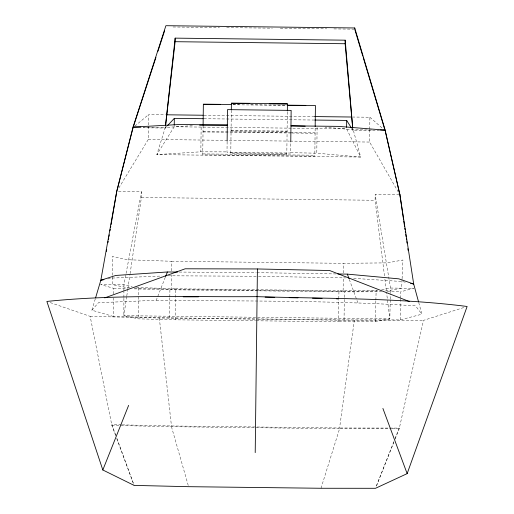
<?xml version="1.0" encoding="UTF-8"?>
<svg xmlns="http://www.w3.org/2000/svg" width="514" height="514" viewBox="0 0 514 514"><rect width="100%" height="100%" fill="white"/><g stroke="black" fill="none" stroke-linecap="round" stroke-linejoin="round"><path stroke-width="0.39" stroke-dasharray="2.57 1.93" d="M123.893 298.287L123.855 315.686L138.375 318.847L175.306 319.811L255.593 320.775M123.893 297.497L123.906 291.965M123.906 291.168L123.919 284.846L141.485 191.728L118.342 191.452M175.306 319.811L175.37 288.772L136.698 287.487M418.749 302.579L421.91 314.176L400.297 319.894L344.052 319.952L169.594 317.858L113.363 316.451L113.568 297.985M113.613 293.969L113.678 288.348L100.738 284.57L123.919 284.846L132.188 286.555M115.746 435.866L111.853 425.354L90.168 316.373L49.119 302.213M130.1 273.634L141.414 197.479L141.485 191.728M118.824 188.008L148.315 139.403L148.482 125.795M148.488 124.992L148.617 114.583L165.45 114.789M169.594 317.858L169.819 297.786M169.832 296.983L169.916 289.755L132.683 288.823M257.565 290.314L171.207 289.279L171.38 274.868M171.425 270.872L171.541 261.266L127.755 259.75L112.18 256.525L112.56 275.324M192.403 125.654L165.309 127.498L156.841 154.592L200.846 151.81L201.154 125.846M203.101 125.596L202.747 154.823L314.812 156.166L315.166 126.939M227.124 141.646L226.995 152.279L290.635 153.043L290.763 142.41M231.306 110.253L230.78 153.776L286.812 154.444L287.326 111.718M379.634 130.614L352.887 130.293L352.758 128.147L360.706 157.04L316.785 153.204L317.099 127.241M258.362 290.32L343.121 291.342L343.294 276.93M343.346 272.934L343.461 263.329L387.267 262.866L402.918 260.013L402.083 278.8M344.052 319.952L344.406 291.849L381.639 291.811M398.318 192.05L369.598 142.057L369.739 130.048M369.752 129.252L369.894 117.237L353.06 117.038M384.491 275.896L375.104 200.28L375.175 194.53L399.911 194.832M400.297 319.894L400.522 302.232M400.534 301.429L400.567 299.019M400.573 298.216L400.657 291.791L413.68 288.322L390.499 288.046L381.439 289.69M395.048 439.213L399.198 428.804L423.485 320.376L464.862 307.199M256.396 320.781L338.296 321.764L338.784 299.489M338.797 298.692L338.97 290.738L377.661 290.378M390.242 299.9L389.824 318.873L375.233 321.687L338.296 321.764M390.261 299.109L390.383 293.578M390.396 292.787L390.499 288.046L375.175 194.53M375.233 321.687L375.85 300.998M375.869 300.202L376.152 290.654M402.051 279.584L401.665 288.193L386.933 290.873L384.543 290.898M165.482 126.457L165.302 128.037L143.278 127.774M122.191 424.866L171.464 425.971L339.581 427.989L354.319 320.363L423.485 320.376M126.682 296.642L123.855 315.686L389.824 318.873L386.567 292.607M126.804 295.852L127.748 289.504M127.864 288.707L129.984 274.431M113.363 316.451L91.89 310.212L95.328 298.698M321.006 488.268L339.574 428.708L391.244 428.792M91.89 310.212L98.444 302.72L156.256 300.285L165.328 277.194M393.936 441.462L376.081 486.816L393.865 442.188M395.105 438.487L399.205 428.085L339.581 427.989M166.896 126.328L165.302 128.037L165.309 127.498L143.284 127.228M134.848 126.142L148.617 114.583M107.779 278.941L112.412 278.055L161.762 276.018M343.121 291.342L378.169 290.969M168.136 275.787L257.732 276.269M387.19 291.804L400.657 291.791M392.041 428.792L399.198 428.804M200.846 151.81L226.995 151.893M179.29 272.054L256.19 272.645M156.256 300.285C242.692 301.288 329.243 300.189 415.543 305.862L421.91 314.176M173.083 26.985L219.491 27.544M226.693 27.627L272.304 28.174M280.303 28.27L326.711 28.829M333.914 28.912L353.915 29.157M232.977 104.509L239.376 104.586M250.581 104.721L286.606 105.152M232.97 104.753L286.6 105.396M203.936 115.252L314.574 116.575M203.981 118.715L313.816 120.032M291.271 128.166L174.22 126.759L156.841 154.592L360.706 157.04L346.59 128.828L292.068 128.172M371.776 129.971L352.893 129.746L325.06 127.183M231.062 130.44L287.095 131.115M231.056 130.903L287.088 131.571M203.03 131.488L289.478 132.528M290.281 132.535L315.095 132.83M203.024 131.95L291.072 133.004M291.875 133.017L315.088 133.293M148.315 139.403L289.421 141.099M290.224 141.106L369.598 142.057M230.792 152.851L286.825 153.525M202.76 153.898L314.825 155.241M141.414 197.479L375.104 200.28M171.541 261.266L343.461 263.329M256.981 272.651L336.246 273.936M258.529 276.275L345.716 277.913M175.37 288.772L338.97 290.738M169.916 289.755L344.406 291.849M90.168 316.373L159.314 318.018L257.218 319.194M258.022 319.207L354.319 320.363M111.853 425.354L171.458 426.691L339.574 428.708M290.635 152.658L316.785 153.204M121.394 424.847L111.859 424.635L115.708 435.14M113.678 288.348L126.348 288.669M129.804 287.846L127.421 287.763L112.752 284.724L112.579 276.108M134.584 288.007L171.207 289.279M353.677 278.363L402.166 281.531L405.238 282.199M369.894 117.237L384.549 130.158M351.647 128.32L352.887 130.293L352.745 128.699M116.858 438.866L133.556 483.905M349.289 279.398L357.802 302.707M116.806 438.14L134.115 485.402M171.458 426.691L188.593 486.681M384.883 279.076L386.464 291.811M159.314 318.018L171.464 425.971M138.202 287.801L138.375 318.847"/><path stroke-width="0.77" d="M354.718 29.163L354.731 27.968L165.893 25.7L133.062 127.106L116.742 191.433L100.828 280.271L95.559 297.927M165.572 125.66L175.113 41.692L175.158 38.132L345.177 40.176L352.688 127.343M174.24 125.23L174.317 118.361L203.184 118.702M203.107 125.21L203.358 104.149L231.371 104.49M227.13 141.099L227.503 109.63L291.142 110.394L290.77 141.864M231.313 109.752L231.39 103.102L287.422 103.777L287.339 110.921M255.214 452.622L257.418 268.957L185.181 268.79L104.747 297.882M315.172 126.553L315.423 105.498L287.403 105.158M352.675 127.909L345.132 43.735L345.177 40.176M346.603 127.299L346.687 120.424L314.619 120.045M165.482 125.898L175.158 38.132M106.437 251.417L106.706 249.836M107.927 242.736L108.197 241.156M108.473 239.575L108.743 238.001M109.013 236.421L109.283 234.84M109.964 230.895L110.234 229.315M110.504 227.741L110.78 226.16M111.05 224.579L116.742 191.433L133.049 127.652L155.935 57.433M157.92 51.323L164.634 30.718M407.152 473.632L467.123 306.479C397.502 297.645 327.116 298.865 257.09 296.642C187.032 297.182 116.691 294.271 46.877 301.435L102.819 469.976L134.115 485.402L188.593 486.681L321.006 488.268L375.496 488.3L407.152 473.632L382.898 408.418M165.624 276.448L167.378 271.977L177.703 272.041M102.819 469.976L128.635 405.366M167.423 125.763L174.317 118.361M103.918 279.68L100.828 280.271L115.74 275.459L167.378 271.977M199.573 125.165L227.323 125.088L179.932 124.472L133.062 127.106L140.926 127.202M183.247 296.829L198.494 296.835M175.113 41.692L345.132 43.735M231.39 103.353L249.798 103.571M269.811 103.815L287.422 104.021M203.351 104.4L220.165 104.599M287.403 105.409L305.811 105.627M167.056 114.808L203.133 115.239M314.574 116.575L351.454 117.019M380.424 130.074L385.147 130.132L399.911 194.832L413.693 284.03L418.537 301.808M337.833 273.968L347.361 274.135L398.909 278.858L413.693 284.03L410.622 283.362M257.418 268.957L329.641 270.525L409.356 301.538M265.108 297.143L274.739 297.349M289.183 297.664L298.011 297.857M312.454 298.171L322.085 298.377M305.22 126.181L290.956 125.853L338.347 126.373L385.147 130.132L354.731 27.968M336.503 298.827L338.103 298.897M346.687 120.424L351.235 127.658M399.115 193.437L399.911 194.832L403.529 219.388M347.361 274.135L349.012 278.646M354.949 29.934L362.781 56.084M363.244 57.619L385.14 130.678M385.32 131.462L399.911 194.832M403.766 220.975L404.582 226.52M404.814 228.107L405.045 229.694M405.283 231.274L405.514 232.861M405.745 234.442L406.099 236.819M406.33 238.406L406.561 239.993M406.799 241.574L407.03 243.161M407.846 248.705L408.077 250.292"/></g></svg>
